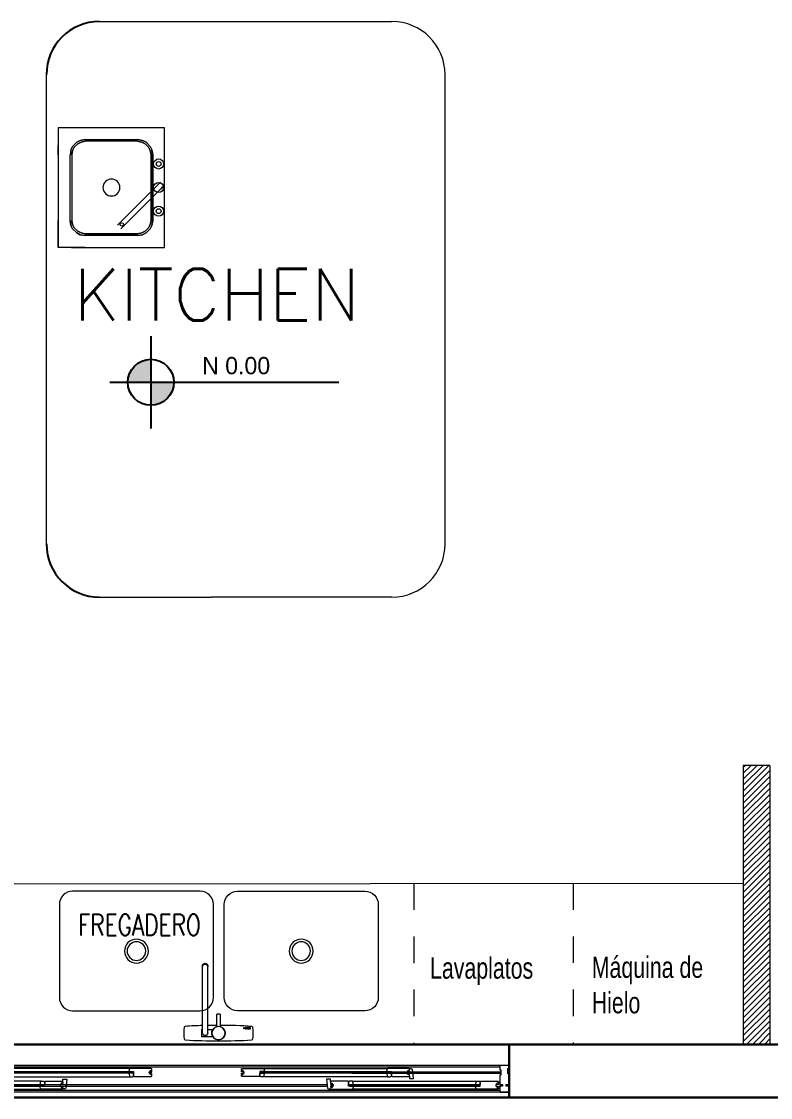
# Model space of a CAD drawing. Header units: metres. Extents: x -44 to 358, y -246 to 48.
# Drawn here: x 38.758 to 41.576, y -85.035 to -80.985 of the extents above; entities that cross this region are included whole.
import ezdxf

# ---------------------------------------------------------------- set-up
doc = ezdxf.new("R2010")
doc.units = ezdxf.units.M
doc.header["$LTSCALE"] = 0.3
doc.linetypes.add('ACAD_ISO07W100', pattern=[3, 0, -3])
for name, color, linetype, lineweight in [('01_Mobiliario', 19, 'Continuous', 0), ('02_Mob oculto', 233, 'ACAD_ISO07W100', 0), ('02_mobiliario', 250, 'Continuous', 5), ('A-DOOR', 7, 'Continuous', 5), ('A-WALL', 7, 'Continuous', 30), ('cristales', 131, 'Continuous', 0), ('MOB FIJOS', 251, 'Continuous', 0), ('PLF 01', 252, 'Continuous', 9)]:
    doc.layers.add(name, color=color, linetype=linetype, lineweight=lineweight)
doc.layers.add('TEXTOS', color=4, linetype='Continuous')
doc.styles.add('Arch-Dim', font='romans.shx', dxfattribs={"width": 0.75})
doc.styles.add('ESC100-2mm', font='arial.ttf', dxfattribs={"height": 0.15})

# ---------------------------------------------------------------- blocks, each defined once
blk = doc.blocks.new('Fenton Bead')
at = {"color": 7}
blk.add_lwpolyline([(2.1, 12.5, -0.341999), (0.2, 11), (0, 10.7), (0, 1), (1, 0), (18, 0), (18, 0.5), (14.7, 12.9, 0.339454), (13.2, 14), (4.1, 14, 0.341999)], format="xyb", close=True, dxfattribs=at)
blk = doc.blocks.new('A$Cd5cd191f')
at = {"layer": 'A-DOOR', "color": 7}
for p, q in [((0, 0.2), (2.35, 0.2)), ((0, 0.1185), (0.0015, 0.12)), ((0, 0.1145), (0, 0.1185)), ((0.004, 0.1145), (0, 0.1145)), ((0, 0.049), (0, 0.0955)), ((0, 0.0955), (0.004, 0.0955)), ((0.0015, 0.12), (0.0325, 0.12)), ((0.004, 0.0955), (0.004, 0.1145)), ((0.034, 0.1035), (0.03, 0.1035)), ((0.03, 0.1035), (0.03, 0.0845)), ((0.03, 0.0845), (0.034, 0.0845)), ((0.0325, 0.12), (0.034, 0.1185)), ((2.3175, 0.12), (0.0325, 0.12)), ((0.034, 0.1185), (0.034, 0.1035)), ((0.034, 0.0845), (0.034, 0.049)), ((0.3593, 0.0715), (0.3636, 0.1047)), ((0.3666, 0.1075), (0.3743, 0.1075)), ((0.3743, 0.1075), (0.3758, 0.109)), ((0.3743, 0.102), (0.3743, 0.1075)), ((0.3803, 0.102), (0.3743, 0.102)), ((0.3743, 0.097), (0.3743, 0.0993)), ((0.3743, 0.0993), (0.3803, 0.0993)), ((0.3843, 0.097), (0.3743, 0.097)), ((0.3743, 0.089), (0.3743, 0.091)), ((0.3743, 0.091), (0.3843, 0.091)), ((0.3803, 0.089), (0.3743, 0.089)), ((0.3743, 0.0805), (0.3743, 0.0863)), ((0.3743, 0.0863), (0.3803, 0.0863)), ((0.3758, 0.109), (0.4565, 0.109)), ((0.3803, 0.0993), (0.3803, 0.102)), ((0.3803, 0.0863), (0.3803, 0.089)), ((0.3843, 0.091), (0.3843, 0.097)), ((0.4598, 0.098), (0.4423, 0.098)), ((0.4423, 0.098), (0.4423, 0.0805)), ((0.4423, 0.095), (0.4473, 0.095)), ((0.4423, 0.095), (0.4473, 0.095)), ((0.4473, 0.097), (0.4533, 0.093)), ((0.4473, 0.093), (0.4533, 0.097)), ((0.4565, 0.109), (0.4583, 0.1075)), ((0.9237, 0.109), (0.4565, 0.109)), ((0.4583, 0.1075), (0.4603, 0.0995)), ((0.4603, 0.0985), (0.4598, 0.098)), ((0.4603, 0.0995), (0.4603, 0.0985)), ((0.9218, 0.1075), (0.9198, 0.0995)), ((0.9198, 0.0995), (0.9198, 0.0985)), ((0.9198, 0.0985), (0.9203, 0.098)), ((0.9203, 0.098), (0.9378, 0.098)), ((0.9237, 0.109), (0.9218, 0.1075)), ((1.0043, 0.109), (0.9237, 0.109)), ((0.9328, 0.097), (0.9268, 0.093)), ((0.9328, 0.093), (0.9268, 0.097)), ((0.9378, 0.095), (0.9328, 0.095)), ((0.9378, 0.095), (0.9328, 0.095)), ((0.9378, 0.098), (0.9378, 0.0805)), ((0.9958, 0.091), (0.9958, 0.097)), ((0.9958, 0.097), (1.0058, 0.097)), ((1.0058, 0.091), (0.9958, 0.091)), ((0.9998, 0.0993), (0.9998, 0.102)), ((0.9998, 0.102), (1.0058, 0.102)), ((1.0058, 0.0993), (0.9998, 0.0993)), ((0.9998, 0.0863), (0.9998, 0.089)), ((0.9998, 0.089), (1.0058, 0.089)), ((1.0058, 0.0863), (0.9998, 0.0863)), ((1.0058, 0.1075), (1.0043, 0.109)), ((1.0058, 0.102), (1.0058, 0.1075)), ((1.0058, 0.097), (1.0058, 0.0993)), ((1.0058, 0.089), (1.0058, 0.091)), ((1.0058, 0.0805), (1.0058, 0.0863)), ((1.3442, 0.1075), (1.3457, 0.109)), ((1.3442, 0.102), (1.3442, 0.1075)), ((1.3502, 0.102), (1.3442, 0.102)), ((1.3442, 0.097), (1.3442, 0.0993)), ((1.3442, 0.0993), (1.3502, 0.0993)), ((1.3542, 0.097), (1.3442, 0.097)), ((1.3442, 0.089), (1.3442, 0.091)), ((1.3442, 0.091), (1.3542, 0.091)), ((1.3502, 0.089), (1.3442, 0.089)), ((1.3442, 0.0805), (1.3442, 0.0863)), ((1.3442, 0.0863), (1.3502, 0.0863)), ((1.3457, 0.109), (1.4263, 0.109)), ((1.3502, 0.0993), (1.3502, 0.102)), ((1.3502, 0.0863), (1.3502, 0.089)), ((1.3542, 0.091), (1.3542, 0.097)), ((1.4297, 0.098), (1.4122, 0.098)), ((1.4122, 0.098), (1.4122, 0.0805)), ((1.4122, 0.095), (1.4172, 0.095)), ((1.4122, 0.095), (1.4172, 0.095)), ((1.4172, 0.097), (1.4232, 0.093)), ((1.4172, 0.093), (1.4232, 0.097)), ((1.4263, 0.109), (1.4282, 0.1075)), ((1.4263, 0.109), (1.8935, 0.109)), ((1.4282, 0.1075), (1.4302, 0.0995)), ((1.4302, 0.0985), (1.4297, 0.098)), ((1.4302, 0.0995), (1.4302, 0.0985)), ((1.8917, 0.1075), (1.8897, 0.0995)), ((1.8897, 0.0995), (1.8897, 0.0985)), ((1.8897, 0.0985), (1.8902, 0.098)), ((1.8902, 0.098), (1.9077, 0.098)), ((1.8935, 0.109), (1.8917, 0.1075)), ((1.9742, 0.109), (1.8935, 0.109)), ((1.9027, 0.097), (1.8967, 0.093)), ((1.9027, 0.093), (1.8967, 0.097)), ((1.9077, 0.095), (1.9027, 0.095)), ((1.9077, 0.095), (1.9027, 0.095)), ((1.9077, 0.098), (1.9077, 0.0805)), ((1.9657, 0.091), (1.9657, 0.097)), ((1.9657, 0.097), (1.9757, 0.097)), ((1.9757, 0.091), (1.9657, 0.091)), ((1.9697, 0.0993), (1.9697, 0.102)), ((1.9697, 0.102), (1.9757, 0.102)), ((1.9757, 0.0993), (1.9697, 0.0993)), ((1.9697, 0.0863), (1.9697, 0.089)), ((1.9697, 0.089), (1.9757, 0.089)), ((1.9757, 0.0863), (1.9697, 0.0863)), ((1.9757, 0.1075), (1.9742, 0.109)), ((1.9757, 0.102), (1.9757, 0.1075)), ((1.9834, 0.1075), (1.9757, 0.1075)), ((1.9757, 0.097), (1.9757, 0.0993)), ((1.9757, 0.089), (1.9757, 0.091)), ((1.9757, 0.0805), (1.9757, 0.0863)), ((1.9907, 0.0715), (1.9864, 0.1047)), ((2.3175, 0.12), (2.316, 0.1185)), ((2.316, 0.1185), (2.316, 0.1035)), ((2.316, 0.1035), (2.32, 0.1035)), ((2.32, 0.0845), (2.316, 0.0845)), ((2.316, 0.0845), (2.316, 0.049)), ((2.3485, 0.12), (2.3175, 0.12)), ((2.32, 0.1035), (2.32, 0.0845)), ((2.346, 0.0895), (2.346, 0.1085)), ((2.346, 0.1085), (2.35, 0.1085)), ((2.35, 0.0895), (2.346, 0.0895)), ((2.35, 0.1185), (2.3485, 0.12)), ((2.35, 0.1085), (2.35, 0.1185)), ((2.35, 0.049), (2.35, 0.0895)), ((0.01, 0.049), (0, 0.049)), ((0, 0.02), (0, 0.043)), ((0, 0.043), (0.01, 0.043)), ((0.01, 0.043), (0.01, 0.049)), ((0.034, 0.049), (0.024, 0.049)), ((0.024, 0.049), (0.024, 0.043)), ((0.024, 0.043), (0.034, 0.043)), ((0.0305, 0.043), (0.0305, 0.049)), ((0.0305, 0.049), (0.034, 0.049)), ((0.034, 0.043), (0.0305, 0.043)), ((0.034, 0.049), (0.034, 0.0685)), ((0.034, 0.0685), (0.049, 0.0685)), ((0.034, 0.043), (0.034, 0.0215)), ((0.034, 0.0215), (0.034, 0.043)), ((0.0415, 0.061), (0.04, 0.0595)), ((0.04, 0.0595), (0.04, 0.0537)), ((0.04, 0.0537), (0.046, 0.0537)), ((0.046, 0.051), (0.04, 0.051)), ((0.04, 0.051), (0.04, 0.049)), ((0.04, 0.049), (0.05, 0.049)), ((0.05, 0.043), (0.04, 0.043)), ((0.04, 0.043), (0.04, 0.0407)), ((0.04, 0.0407), (0.046, 0.0407)), ((0.1065, 0.061), (0.0415, 0.061)), ((0.049, 0.0685), (0.0447, 0.0353)), ((0.046, 0.0537), (0.046, 0.051)), ((0.046, 0.0407), (0.046, 0.038)), ((0.05, 0.049), (0.05, 0.043)), ((0.108, 0.0595), (0.1065, 0.061)), ((0.108, 0.042), (0.108, 0.0595)), ((0.108, 0.045), (0.113, 0.045)), ((0.108, 0.045), (0.113, 0.045)), ((0.1255, 0.042), (0.108, 0.042)), ((0.113, 0.043), (0.119, 0.047)), ((0.113, 0.047), (0.119, 0.043)), ((0.5903, 0.062), (0.1212, 0.062)), ((0.124, 0.0325), (0.126, 0.0405)), ((0.126, 0.0415), (0.1255, 0.042)), ((0.126, 0.0405), (0.126, 0.0415)), ((0.3743, 0.0715), (0.3593, 0.0715)), ((0.3758, 0.079), (0.3743, 0.0805)), ((0.3743, 0.0805), (0.3743, 0.0715)), ((0.4408, 0.079), (0.3758, 0.079)), ((0.4423, 0.0805), (0.4408, 0.079)), ((0.4556, 0.078), (0.9246, 0.078)), ((0.5855, 0.0415), (0.586, 0.042)), ((0.5855, 0.0405), (0.5855, 0.0415)), ((0.5875, 0.0325), (0.5855, 0.0405)), ((0.586, 0.042), (0.6035, 0.042)), ((0.5985, 0.043), (0.5925, 0.047)), ((0.5985, 0.047), (0.5925, 0.043)), ((0.6035, 0.045), (0.5985, 0.045)), ((0.6035, 0.045), (0.5985, 0.045)), ((0.6035, 0.0595), (0.605, 0.061)), ((0.6035, 0.042), (0.6035, 0.0595)), ((0.605, 0.061), (0.67, 0.061)), ((0.6715, 0.049), (0.6615, 0.049)), ((0.6615, 0.049), (0.6615, 0.043)), ((0.6615, 0.043), (0.6715, 0.043)), ((0.6715, 0.0537), (0.6655, 0.0537)), ((0.6655, 0.0537), (0.6655, 0.051)), ((0.6655, 0.051), (0.6715, 0.051)), ((0.6715, 0.0407), (0.6655, 0.0407)), ((0.6655, 0.0407), (0.6655, 0.038)), ((0.67, 0.061), (0.6715, 0.0595)), ((0.6715, 0.0595), (0.6715, 0.0685)), ((0.6715, 0.0685), (0.6865, 0.0685)), ((0.6715, 0.0595), (0.6715, 0.0537)), ((0.6715, 0.051), (0.6715, 0.049)), ((0.6715, 0.043), (0.6715, 0.0407)), ((0.6865, 0.0685), (0.6822, 0.0353)), ((0.9378, 0.0805), (0.9393, 0.079)), ((0.9393, 0.079), (1.0043, 0.079)), ((1.0043, 0.079), (1.0058, 0.0805)), ((1.3457, 0.079), (1.3442, 0.0805)), ((1.4107, 0.079), (1.3457, 0.079)), ((1.4122, 0.0805), (1.4107, 0.079)), ((1.8944, 0.078), (1.4254, 0.078)), ((1.6785, 0.0685), (1.6635, 0.0685)), ((1.6635, 0.0685), (1.6678, 0.0353)), ((1.6785, 0.0595), (1.6785, 0.0685)), ((1.68, 0.061), (1.6785, 0.0595)), ((1.6785, 0.0595), (1.6785, 0.0537)), ((1.6785, 0.0537), (1.6845, 0.0537)), ((1.6845, 0.051), (1.6785, 0.051)), ((1.6785, 0.051), (1.6785, 0.049)), ((1.6785, 0.049), (1.6885, 0.049)), ((1.6885, 0.043), (1.6785, 0.043)), ((1.6785, 0.043), (1.6785, 0.0407)), ((1.6785, 0.0407), (1.6845, 0.0407)), ((1.745, 0.061), (1.68, 0.061)), ((1.6845, 0.0537), (1.6845, 0.051)), ((1.6845, 0.0407), (1.6845, 0.038)), ((1.6885, 0.049), (1.6885, 0.043)), ((1.7465, 0.0595), (1.745, 0.061)), ((1.7465, 0.042), (1.7465, 0.0595)), ((1.7465, 0.045), (1.7515, 0.045)), ((1.7465, 0.045), (1.7515, 0.045)), ((1.764, 0.042), (1.7465, 0.042)), ((1.7515, 0.043), (1.7575, 0.047)), ((1.7515, 0.047), (1.7575, 0.043)), ((1.7597, 0.062), (2.2288, 0.062)), ((1.7625, 0.0325), (1.7645, 0.0405)), ((1.7645, 0.0415), (1.764, 0.042)), ((1.7645, 0.0405), (1.7645, 0.0415)), ((1.9077, 0.0805), (1.9092, 0.079)), ((1.9092, 0.079), (1.9742, 0.079)), ((1.9742, 0.079), (1.9757, 0.0805)), ((1.9757, 0.0805), (1.9757, 0.0715)), ((1.9757, 0.0715), (1.9907, 0.0715)), ((2.224, 0.0415), (2.2245, 0.042)), ((2.224, 0.0405), (2.224, 0.0415)), ((2.226, 0.0325), (2.224, 0.0405)), ((2.2245, 0.042), (2.242, 0.042)), ((2.237, 0.043), (2.231, 0.047)), ((2.237, 0.047), (2.231, 0.043)), ((2.242, 0.045), (2.237, 0.045)), ((2.242, 0.045), (2.237, 0.045)), ((2.242, 0.0595), (2.2435, 0.061)), ((2.242, 0.042), (2.242, 0.0595)), ((2.2435, 0.061), (2.3085, 0.061)), ((2.31, 0.049), (2.3, 0.049)), ((2.3, 0.049), (2.3, 0.043)), ((2.3, 0.043), (2.31, 0.043)), ((2.31, 0.0537), (2.304, 0.0537)), ((2.304, 0.0537), (2.304, 0.051)), ((2.304, 0.051), (2.31, 0.051)), ((2.31, 0.0407), (2.304, 0.0407)), ((2.304, 0.0407), (2.304, 0.038)), ((2.3085, 0.061), (2.31, 0.0595)), ((2.31, 0.0595), (2.31, 0.0537)), ((2.31, 0.051), (2.31, 0.049)), ((2.31, 0.043), (2.31, 0.0407)), ((2.316, 0.049), (2.326, 0.049)), ((2.326, 0.043), (2.316, 0.043)), ((2.316, 0.043), (2.316, 0.0215)), ((2.326, 0.049), (2.326, 0.043)), ((2.34, 0.043), (2.34, 0.049)), ((2.34, 0.049), (2.35, 0.049)), ((2.35, 0.043), (2.34, 0.043)), ((2.35, 0.02), (2.35, 0.043)), ((0.0325, 0.02), (0, 0.02)), ((2.35, 0.02), (0, 0.02)), ((2.35, 0), (0, 0)), ((0.034, 0.0215), (0.0325, 0.02)), ((0.0417, 0.0325), (0.034, 0.0325)), ((0.046, 0.038), (0.04, 0.038)), ((0.04, 0.038), (0.04, 0.0325)), ((0.04, 0.0325), (0.0415, 0.031)), ((0.0415, 0.031), (0.1221, 0.031)), ((0.1221, 0.031), (0.124, 0.0325)), ((0.1221, 0.031), (0.5894, 0.031)), ((0.5894, 0.031), (0.5875, 0.0325)), ((0.67, 0.031), (0.5894, 0.031)), ((0.6655, 0.038), (0.6715, 0.038)), ((0.6715, 0.0325), (0.67, 0.031)), ((0.6715, 0.038), (0.6715, 0.0325)), ((0.6792, 0.0325), (0.6715, 0.0325)), ((1.6708, 0.0325), (1.6785, 0.0325)), ((1.6845, 0.038), (1.6785, 0.038)), ((1.6785, 0.038), (1.6785, 0.0325)), ((1.6785, 0.0325), (1.68, 0.031)), ((1.68, 0.031), (1.7606, 0.031)), ((1.7606, 0.031), (1.7625, 0.0325)), ((2.2279, 0.031), (1.7606, 0.031)), ((2.2279, 0.031), (2.226, 0.0325)), ((2.3085, 0.031), (2.2279, 0.031)), ((2.304, 0.038), (2.31, 0.038)), ((2.31, 0.0325), (2.3085, 0.031)), ((2.31, 0.038), (2.31, 0.0325)), ((2.316, 0.0215), (2.3175, 0.02)), ((2.3175, 0.02), (2.35, 0.02))]:
    blk.add_line(p, q, dxfattribs=at)
at = {"layer": 'A-DOOR', "color": 8}
for p, q in [((2.316, 0.114), (0.034, 0.114)), ((1.7582, 0.097), (2.32, 0.097)), ((1.759, 0.091), (2.32, 0.091)), ((0.0457, 0.043), (1.6668, 0.043)), ((0.0465, 0.049), (1.666, 0.049)), ((2.316, 0.026), (0.034, 0.026))]:
    blk.add_line(p, q, dxfattribs=at)
at = {"layer": 'A-DOOR', "color": 7}
for points in [[(0.4423, 0.095), (0.4473, 0.095), (0.4473, 0.095), (0.4423, 0.095)], [(0.9328, 0.093), (0.4473, 0.093), (0.4473, 0.097), (0.9328, 0.097)], [(0.9328, 0.097), (0.4473, 0.097), (0.4473, 0.093), (0.9328, 0.093)], [(0.4473, 0.097), (0.4533, 0.097), (0.4533, 0.093), (0.4473, 0.093)], [(0.4598, 0.098), (0.4478, 0.098), (0.4478, 0.097), (0.4598, 0.097)], [(0.4598, 0.093), (0.4478, 0.093), (0.4478, 0.092), (0.4598, 0.092)], [(0.4533, 0.097), (0.4583, 0.097), (0.4583, 0.093), (0.4533, 0.093)], [(0.9203, 0.098), (0.9323, 0.098), (0.9323, 0.097), (0.9203, 0.097)], [(0.9203, 0.093), (0.9323, 0.093), (0.9323, 0.092), (0.9203, 0.092)], [(0.9268, 0.097), (0.9218, 0.097), (0.9218, 0.093), (0.9268, 0.093)], [(0.9328, 0.097), (0.9268, 0.097), (0.9268, 0.093), (0.9328, 0.093)], [(0.9378, 0.095), (0.9328, 0.095), (0.9328, 0.095), (0.9378, 0.095)], [(1.4122, 0.095), (1.4172, 0.095), (1.4172, 0.095), (1.4122, 0.095)], [(1.4172, 0.097), (1.4232, 0.097), (1.4232, 0.093), (1.4172, 0.093)], [(1.4172, 0.093), (1.9027, 0.093), (1.9027, 0.097), (1.4172, 0.097)], [(1.4172, 0.097), (1.9027, 0.097), (1.9027, 0.093), (1.4172, 0.093)], [(1.4297, 0.098), (1.4177, 0.098), (1.4177, 0.097), (1.4297, 0.097)], [(1.4297, 0.093), (1.4177, 0.093), (1.4177, 0.092), (1.4297, 0.092)], [(1.4232, 0.097), (1.4282, 0.097), (1.4282, 0.093), (1.4232, 0.093)], [(1.8902, 0.098), (1.9022, 0.098), (1.9022, 0.097), (1.8902, 0.097)], [(1.8902, 0.093), (1.9022, 0.093), (1.9022, 0.092), (1.8902, 0.092)], [(1.8967, 0.097), (1.8917, 0.097), (1.8917, 0.093), (1.8967, 0.093)], [(1.9027, 0.097), (1.8967, 0.097), (1.8967, 0.093), (1.9027, 0.093)], [(1.9077, 0.095), (1.9027, 0.095), (1.9027, 0.095), (1.9077, 0.095)], [(0.108, 0.045), (0.113, 0.045), (0.113, 0.045), (0.108, 0.045)], [(0.113, 0.043), (0.119, 0.043), (0.119, 0.047), (0.113, 0.047)], [(0.113, 0.047), (0.5985, 0.047), (0.5985, 0.043), (0.113, 0.043)], [(0.113, 0.043), (0.5985, 0.043), (0.5985, 0.047), (0.113, 0.047)], [(0.1255, 0.047), (0.1135, 0.047), (0.1135, 0.048), (0.1255, 0.048)], [(0.1255, 0.042), (0.1135, 0.042), (0.1135, 0.043), (0.1255, 0.043)], [(0.119, 0.043), (0.124, 0.043), (0.124, 0.047), (0.119, 0.047)], [(0.586, 0.047), (0.598, 0.047), (0.598, 0.048), (0.586, 0.048)], [(0.586, 0.042), (0.598, 0.042), (0.598, 0.043), (0.586, 0.043)], [(0.5925, 0.043), (0.5875, 0.043), (0.5875, 0.047), (0.5925, 0.047)], [(0.5985, 0.043), (0.5925, 0.043), (0.5925, 0.047), (0.5985, 0.047)], [(0.6035, 0.045), (0.5985, 0.045), (0.5985, 0.045), (0.6035, 0.045)], [(1.7465, 0.045), (1.7515, 0.045), (1.7515, 0.045), (1.7465, 0.045)], [(2.237, 0.047), (1.7515, 0.047), (1.7515, 0.043), (2.237, 0.043)], [(2.237, 0.043), (1.7515, 0.043), (1.7515, 0.047), (2.237, 0.047)], [(1.7515, 0.043), (1.7575, 0.043), (1.7575, 0.047), (1.7515, 0.047)], [(1.764, 0.047), (1.752, 0.047), (1.752, 0.048), (1.764, 0.048)], [(1.764, 0.042), (1.752, 0.042), (1.752, 0.043), (1.764, 0.043)], [(1.7575, 0.043), (1.7625, 0.043), (1.7625, 0.047), (1.7575, 0.047)], [(2.2245, 0.047), (2.2365, 0.047), (2.2365, 0.048), (2.2245, 0.048)], [(2.2245, 0.042), (2.2365, 0.042), (2.2365, 0.043), (2.2245, 0.043)], [(2.231, 0.043), (2.226, 0.043), (2.226, 0.047), (2.231, 0.047)], [(2.237, 0.043), (2.231, 0.043), (2.231, 0.047), (2.237, 0.047)], [(2.242, 0.045), (2.237, 0.045), (2.237, 0.045), (2.242, 0.045)]]:
    blk.add_lwpolyline(points, close=True, dxfattribs=at)
for centre, start, end in [((0.3666, 0.1045), 89.9985, 175.7109), ((1.9834, 0.1045), 4.2891, 90.0015), ((0.0417, 0.0355), 269.9985, 355.7109), ((0.6792, 0.0355), 269.9985, 355.7109), ((1.6708, 0.0355), 184.2891, 270.0015)]:
    blk.add_arc(centre, 0.003, start, end, dxfattribs=at)
at = {"layer": 'cristales', "const_width": 0.004}
for points in [[(0.9218, 0.095), (0.4583, 0.095)], [(1.4282, 0.095), (1.8917, 0.095)], [(0.124, 0.045), (0.5875, 0.045)], [(2.226, 0.045), (1.7625, 0.045)]]:
    blk.add_lwpolyline(points, dxfattribs=at)
at = {"layer": 'A-DOOR', "color": 7, "yscale": 0.001000000023175567, "zscale": 0.001000000023175567, "rotation": 180}
for p, xscale in [((0.4423, 0.092), -0.001000000023175567), ((0.9378, 0.092), 0.001000000023175567), ((1.4122, 0.092), -0.001000000023175567), ((1.9077, 0.092), 0.001000000023175567)]:
    blk.add_blockref('Fenton Bead', p, dxfattribs=dict(at, xscale=xscale))
at = {"layer": 'A-DOOR', "color": 7, "yscale": 0.001000000023175567, "zscale": 0.001000000023175567}
for p, xscale in [((0.108, 0.048), 0.001000000023175567), ((0.6035, 0.048), -0.001000000023175567), ((1.7465, 0.048), 0.001000000023175567), ((2.242, 0.048), -0.001000000023175567)]:
    blk.add_blockref('Fenton Bead', p, dxfattribs=dict(at, xscale=xscale))
blk = doc.blocks.new('SE3')
at = {"layer": 'MOB FIJOS'}
for p, q in [((115.4, 359.7), (115.4, 371.2)), ((132.6, 371.2), (115.4, 371.2)), ((115.4, 359.7), (116.8, 359.7)), ((116.8, 365.4), (116.8, 264.8)), ((124.5, 264.8), (124.5, 365.4)), ((124.5, 359.7), (132.6, 359.7)), ((138.5, 355.7), (138.5, 336.6)), ((143.5, 336.6), (143.5, 355.7)), ((180, 358.9), (179.6, 358.9)), ((179.6, 358.9), (179.6, 357)), ((179.6, 357), (180, 357)), ((180, 358.1), (180, 358.9)), ((180.7, 358.1), (180, 358.1)), ((180, 357), (180, 357.8)), ((180, 357.8), (180.7, 357.8)), ((181.1, 358.9), (180.7, 358.9)), ((180.7, 358.9), (180.7, 358.1)), ((180.7, 357.8), (180.7, 357)), ((180.7, 357), (181.1, 357)), ((181.1, 357), (181.1, 358.9)), ((181.5, 358.9), (182.8, 358.9)), ((181.5, 357), (181.5, 358.9)), ((182.9, 357), (181.5, 357)), ((181.8, 358.6), (181.8, 358.2)), ((182.8, 358.6), (181.8, 358.6)), ((181.8, 358.2), (182.8, 358.2)), ((181.8, 357.8), (181.8, 357.3)), ((182.8, 357.8), (181.8, 357.8)), ((181.8, 357.3), (182.9, 357.3)), ((182.8, 358.9), (182.8, 358.6)), ((182.8, 358.2), (182.8, 357.8)), ((182.9, 357.3), (182.9, 357)), ((183.2, 358.9), (183.6, 358.9)), ((183.2, 357), (183.2, 358.9)), ((184.5, 357), (183.2, 357)), ((183.6, 358.9), (183.6, 357.3)), ((183.6, 357.3), (184.5, 357.3)), ((184.5, 357.3), (184.5, 357)), ((184.6, 358.9), (185, 358.9)), ((185.2, 357), (184.6, 358.9)), ((185, 358.9), (185.4, 357.5)), ((185.6, 357), (185.2, 357)), ((185.4, 357.5), (185.9, 358.9)), ((186.3, 358.9), (185.6, 357)), ((185.9, 358.9), (186.3, 358.9)), ((186.5, 358.9), (187.8, 358.9)), ((186.5, 357), (186.5, 358.9)), ((187.8, 357), (186.5, 357)), ((186.8, 358.6), (186.8, 358.2)), ((187.8, 358.6), (186.8, 358.6)), ((186.8, 358.2), (187.7, 358.2)), ((186.8, 357.8), (186.8, 357.3)), ((187.7, 357.8), (186.8, 357.8)), ((186.8, 357.3), (187.8, 357.3)), ((187.7, 358.2), (187.7, 357.8)), ((187.8, 358.9), (187.8, 358.6)), ((187.8, 357.3), (187.8, 357)), ((188, 358.9), (188.5, 358.9)), ((188.6, 358), (188, 358.9)), ((188, 357), (188.6, 358)), ((188.4, 357), (188, 357)), ((188.8, 357.7), (188.4, 357)), ((188.5, 358.9), (188.8, 358.3)), ((188.8, 358.3), (189.2, 358.9)), ((189.2, 357), (188.8, 357.7)), ((189.6, 358.9), (189, 358)), ((189, 358), (189.7, 357)), ((189.2, 358.9), (189.6, 358.9)), ((189.7, 357), (189.2, 357)), ((143.5, 336.6), (138.5, 336.6)), ((116.5, 264.1), (116.5, 263.5)), ((116.8, 264.8), (116.8, 264.1)), ((124.5, 264.1), (124.5, 264.8)), ((124.8, 263.5), (124.8, 264.1))]:
    blk.add_line(p, q, dxfattribs=at)
blk.add_circle((141, 365.4), 10, dxfattribs=at)
for centre, radius, start, end in [((90.8, 374.6), 1.52, 93.4481, 175.2133), ((141, -458.7), 836.4, 86.5519, 93.4481), ((141, 365.4), 10.2, 0, 255.8182), ((191.2, 374.6), 1.52, 4.7867, 86.5519), ((200.7, 365.4), 111.9, 175.2133, 184.7867), ((120.7, 365.4), 3.91, 0, 192.0524), ((120.7, 365.4), 3.81, 0, 180), ((120.7, 365.4), 3.91, 347.9113, 0), ((141, 365.4), 10.2, 284.1818, 0), ((81.2, 365.4), 111.9, 355.2133, 4.7867), ((90.8, 356.2), 1.52, 184.7867, 266.5519), ((141, 1189.5), 836.4, 266.5519, 268.3467), ((141, 1189.5), 836.4, 268.8689, 269.8295), ((141, 1189.5), 836.4, 270.1705, 273.4481), ((191.2, 356.2), 1.52, 273.4481, 355.2133)]:
    blk.add_arc(centre, radius, start, end, dxfattribs=at)
for centre, major_axis, start_param, end_param in [((120.7, 264.1), (4.12, 0), 2.748282, 6.283185), ((120.7, 263.5), (4.12, 0), 3.141593, 6.283185), ((120.7, 264.8), (-3.81, 0), 0, 3.141593), ((120.7, 264.1), (3.81, 0), 3.141593, 6.283185), ((120.7, 264.1), (4.12, 0), 0, 0.393311)]:
    blk.add_ellipse(centre, major_axis=major_axis, ratio=0.996195, start_param=start_param, end_param=end_param, dxfattribs=at)
blk = doc.blocks.new('A$C42cea3f9')
at = {"layer": 'MOB FIJOS'}
for points in [[(0.53, 0.5642), (0.05, 0.5642, 0.414214), (0, 0.5142), (0, 0.1642, 0.414214), (0.05, 0.1142), (0.53, 0.1142, 0.414214), (0.58, 0.1642), (0.58, 0.5142, 0.414214)], [(0.67, 0.5642), (1.15, 0.5642, -0.414214), (1.2, 0.5142), (1.2, 0.1642, -0.414214), (1.15, 0.1142), (0.67, 0.1142, -0.414214), (0.62, 0.1642), (0.62, 0.5142, -0.414214)]]:
    blk.add_lwpolyline(points, format="xyb", close=True, dxfattribs=at)
at = {"layer": 'MOB FIJOS', "ltscale": 0.01}
for centre, major_axis in [((0.29, 0.3392), (-0.0318, 0.0318)), ((0.29, 0.3392), (-0.0247, 0.0247)), ((0.91, 0.3392), (-0.0318, 0.0318)), ((0.91, 0.3392), (-0.0247, 0.0247))]:
    blk.add_ellipse(centre, major_axis=major_axis, ratio=1, start_param=2.356194489560823, end_param=8.639379796740409, dxfattribs=at)
at = {"layer": 'MOB FIJOS', "xscale": 0.002480511886764446, "yscale": 0.002480511886764446, "zscale": 0.002480511886764446, "rotation": 180}
blk.add_blockref('SE3', (0.951, 0.9368), dxfattribs=at)

msp = doc.modelspace()

# ---------------------------------------------------------------- hatches: boundary and pattern name
at = {"layer": 'PLF 01', "true_color": 0xffffff}
h = msp.add_hatch(dxfattribs=at)
h.set_pattern_fill('LINE', scale=0.005, angle=45)
h.set_pattern_definition([(45, (39.133965, -84.559506), (-0.01122532, 0.01122532), [])])
h.paths.add_polyline_path([(41.573488, -83.7845062), (41.573488, -84.8345062), (41.473488, -84.8345062), (41.473488, -83.7845062)])
at = {"layer": 'TEXTOS', "true_color": 0xffffff, "transparency": 33554534}
h = msp.add_hatch(color=7, dxfattribs=at)
h.dxf.hatch_style = 1
h.paths.add_polyline_path([(39.2443655, -82.2560445, 0.414213562), (39.1578203, -82.3425896), (39.2443655, -82.3425896)])
h.paths.add_polyline_path([(39.3309106, -82.3425896), (39.2443655, -82.3425896), (39.2443655, -82.4291348, 0.414213562)])

# ---------------------------------------------------------------- linework, layer by layer
at = {"color": 7, "ltscale": 0.005, "true_color": 0xffffff, "transparency": 33554684}
for centre, start, end in [((39.0515289, -81.1845062), 90, 180), ((39.0515289, -82.9511111), 180, 270)]:
    msp.add_arc(centre, 0.2, start, end, dxfattribs=at)
at = {"layer": '01_Mobiliario', "color": 7, "ltscale": 0.005, "true_color": 0xffffff, "transparency": 33554684}
for p, q in [((38.8515289, -82.9511111), (38.8515289, -81.1845062)), ((40.3515289, -82.6271299), (40.3515289, -81.512805)), ((38.1144021, -84.2301887), (41.473488, -84.227583))]:
    msp.add_line(p, q, dxfattribs=at)
at = {"layer": '02_Mob oculto', "color": 7, "ltscale": 0.005, "true_color": 0xffffff, "transparency": 33554508}
for p, q in [((40.2339461, -84.2285446), (40.2339461, -84.8301887)), ((40.8339461, -84.2280791), (40.8339461, -84.8301887))]:
    msp.add_line(p, q, dxfattribs=at)
at = {"layer": '02_mobiliario', "color": 7, "true_color": 0xffffff, "transparency": 33554684}
for p, q in [((39.0515289, -80.9845062), (39.4715289, -80.9845062)), ((39.4715289, -80.9845062), (40.1515289, -80.9845062)), ((40.3515289, -82.9511111), (40.3515289, -81.1845062)), ((39.0515289, -83.1511111), (39.4715289, -83.1511111)), ((40.1515289, -83.1511111), (39.4715289, -83.1511111))]:
    msp.add_line(p, q, dxfattribs=at)
for centre, start, end in [((40.1515289, -81.1845062), 360, 90), ((40.1515289, -82.9511111), 270, 360)]:
    msp.add_arc(centre, 0.2, start, end, dxfattribs=at)
at = {"layer": 'A-WALL', "color": 7, "true_color": 0xffffff}
for p, q in [((41.691985, -84.8345062), (37.161985, -84.8345062)), ((42.821985, -85.0345062), (36.5897431, -85.0345062))]:
    msp.add_line(p, q, dxfattribs=at)
at = {"layer": 'A-WALL', "color": 7, "true_color": 0xffffff, "transparency": 33554684}
msp.add_line((40.5924571, -84.8345062), (40.5924571, -85.0345062), dxfattribs=at)
at = {"layer": 'MOB FIJOS', "color": 7, "ltscale": 0.01, "true_color": 0xffffff}
for points in [[(38.9461199, -81.8345062), (39.2961199, -81.8345062), (39.2961199, -81.3845062), (38.8961199, -81.3845062), (38.8961199, -81.7845062)], [(38.9977199, -81.4353062), (38.9818449, -81.4384812), (38.9691449, -81.4448312), (38.9564449, -81.4575312), (38.9500949, -81.4702312), (38.9469199, -81.4861062)], [(38.9977199, -81.7837062), (38.9818449, -81.7805312), (38.9691449, -81.7741812), (38.9564449, -81.7614812), (38.9500949, -81.7487812), (38.9469199, -81.7329062)]]:
    msp.add_lwpolyline(points, dxfattribs=at)
for points, elevation in [([(38.8961199, -81.3845062), (38.8961199, -81.8345062)], 0.00635), ([(38.9977199, -81.4289562), (38.9786699, -81.4321312), (38.9659699, -81.4384812), (38.9500949, -81.4543562), (38.9437449, -81.4670562), (38.9405699, -81.4861062)], 0.00635), ([(39.1945199, -81.4289562), (39.2135699, -81.4321312), (39.2262699, -81.4384812), (39.2421449, -81.4543562), (39.2484949, -81.4670562), (39.2516699, -81.4861062)], 0.0127), ([(39.1945199, -81.4353062), (39.2103949, -81.4384812), (39.2230949, -81.4448312), (39.2357949, -81.4575312), (39.2421449, -81.4702312), (39.2453199, -81.4861062)], 0.00635), ([(38.9977199, -81.7900562), (38.9786699, -81.7868812), (38.9659699, -81.7805312), (38.9500949, -81.7646562), (38.9437449, -81.7519562), (38.9405699, -81.7329062)], 0.00635), ([(39.1945199, -81.7900562), (39.2135699, -81.7868812), (39.2262699, -81.7805312), (39.2421449, -81.7646562), (39.2484949, -81.7519562), (39.2516699, -81.7329062)], 0.0127), ([(39.1945199, -81.7837062), (39.2103949, -81.7805312), (39.2230949, -81.7741812), (39.2357949, -81.7614812), (39.2421449, -81.7487812), (39.2453199, -81.7329062)], 0.00635)]:
    msp.add_lwpolyline(points, dxfattribs=dict(at, elevation=elevation))
at = {"layer": 'MOB FIJOS', "color": 7, "ltscale": 0.01, "true_color": 0xffffff, "elevation": -0.2032}
msp.add_lwpolyline([(39.2421449, -81.7487812), (39.2453199, -81.7329062), (39.2453199, -81.4861062), (39.2421449, -81.4702312), (39.2357949, -81.4575312), (39.2230949, -81.4448312), (39.2103949, -81.4384812), (39.1945199, -81.4353062), (38.9977199, -81.4353062), (38.9818449, -81.4384812), (38.9691449, -81.4448312), (38.9564449, -81.4575312), (38.9500949, -81.4702312), (38.9469199, -81.4861062), (38.9469199, -81.7329062), (38.9500949, -81.7487812), (38.9564449, -81.7614812), (38.9691449, -81.7741812), (38.9818449, -81.7805312), (38.9977199, -81.7837062), (39.1945199, -81.7837062), (39.2103949, -81.7805312), (39.2230949, -81.7741812), (39.2357949, -81.7614812)], close=True, dxfattribs=at)
at = {"layer": 'MOB FIJOS', "color": 7, "ltscale": 0.01, "true_color": 0xffffff}
for points, elevation in [([(38.9977199, -81.4289562), (39.1945199, -81.4289562, -0.414213562)], 0.00635), ([(39.2516699, -81.4861062), (39.2516699, -81.7329062, -0.325453513)], 0.0127), ([(39.1945199, -81.7900562), (38.9977199, -81.7900562, -0.414213562)], 0.00635)]:
    msp.add_lwpolyline(points, format="xyb", dxfattribs=dict(at, elevation=elevation))
at = {"layer": 'MOB FIJOS', "color": 7, "ltscale": 0.01, "true_color": 0xffffff, "extrusion": (-0.707107, 0.707107, -1.83772e-16), "elevation": -85.4869977}
msp.add_lwpolyline([(29.9167479, 0.028575), (29.9421479, 0.066675), (30.1457358, 0.066675), (30.1457358, 0.047625), (29.9548479, 0.047625), (29.9548479, 0.028575)], close=True, dxfattribs=at)
at = {"layer": 'MOB FIJOS', "color": 7, "ltscale": 0.01, "true_color": 0xffffff}
for centre, radius in [((39.2738949, -81.5206062, 0.003175), 0.01905), ((39.2738949, -81.5206062, 0.003175), 0.00905), ((39.2738949, -81.6095062, 0.003175), 0.01905), ((39.2738949, -81.6984062, 0.003175), 0.01905), ((39.2738949, -81.6984062, 0.003175), 0.00905), ((39.1353953, -81.7480059, 0.034925), 0.00635)]:
    msp.add_circle(centre, radius, dxfattribs=at)
for start, end in [(0, 180), (180, 0)]:
    msp.add_arc((39.0961199, -81.6095062, -0.20955), 0.03175, start, end, dxfattribs=at)
for points, invisible_edges in [([(38.9500949, -81.4543562, 0.00635), (38.9659699, -81.4384812, 0.00635), (38.8961199, -81.3845062, 0.00635), (38.8961199, -81.3972062, 0.00635)], 10), ([(38.9659699, -81.4384812, 0.00635), (38.9786699, -81.4321312, 0.00635), (38.9691449, -81.3845062, 0.00635), (38.8961199, -81.3845062, 0.00635)], 10), ([(38.9437449, -81.4670562, 0.00635), (38.9500949, -81.4543562, 0.00635), (38.8961199, -81.3972062, 0.00635), (38.8961199, -81.4511812, 0.00635)], 10), ([(38.9977199, -81.4289562, 0.00635), (38.9977199, -81.3845062, 0.00635), (38.9691449, -81.3845062, 0.00635), (38.9786699, -81.4321312, 0.00635)], 5), ([(38.9659699, -81.4384812, 0.00635), (38.9500949, -81.4543562, 0.00635), (38.9564449, -81.4575312), (38.9691449, -81.4448312)], 10), ([(38.9786699, -81.4321312, 0.00635), (38.9659699, -81.4384812, 0.00635), (38.9691449, -81.4448312), (38.9818449, -81.4384812)], 10), ([(38.9977199, -81.4353062), (38.9977199, -81.4289562, 0.00635), (38.9786699, -81.4321312, 0.00635), (38.9818449, -81.4384812)], 5), ([(39.1945199, -81.4353062, 0.00635), (38.9977199, -81.4353062), (38.9977199, -81.4289562, 0.00635), (39.1945199, -81.4289562, 0.0127)], 10), ([(39.1945199, -81.4289562, 0.0127), (39.2580199, -81.4289562, 0.0127), (39.2135699, -81.4321312, 0.0127)], 3), ([(39.1945199, -81.4353062, 0.00635), (39.1945199, -81.4289562, 0.0127), (39.2135699, -81.4321312, 0.0127), (39.2103949, -81.4384812, 0.00635)], 5), ([(39.2135699, -81.4321312, 0.0127), (39.2262699, -81.4384812, 0.0127), (39.2230949, -81.4448312, 0.00635), (39.2103949, -81.4384812, 0.00635)], 10), ([(39.2135699, -81.4321312, 0.0127), (39.2580199, -81.4289562, 0.0127), (39.2262699, -81.4384812, 0.0127)], 3), ([(39.2262699, -81.4384812, 0.0127), (39.2421449, -81.4543562, 0.0127), (39.2357949, -81.4575312, 0.00635), (39.2230949, -81.4448312, 0.00635)], 10), ([(39.2262699, -81.4384812, 0.0127), (39.2580199, -81.4289562, 0.0127), (39.2421449, -81.4543562, 0.0127)], 3), ([(39.2580199, -81.4289562, 0.0127), (39.2516699, -81.4861062, 0.0127), (39.2484949, -81.4670562, 0.0127)], 9), ([(39.2580199, -81.4289562, 0.0127), (39.2580199, -81.4861062, 0.0127), (39.2516699, -81.4861062, 0.0127)], 11), ([(38.9405699, -81.4861062, 0.00635), (38.8961199, -81.4861062, 0.00635), (38.8961199, -81.4511812, 0.00635), (38.9437449, -81.4670562, 0.00635)], 5), ([(38.9500949, -81.4702312), (38.9437449, -81.4670562, 0.00635), (38.9405699, -81.4861062, 0.00635), (38.9469199, -81.4861062)], 5), ([(38.9564449, -81.4575312), (38.9500949, -81.4543562, 0.00635), (38.9437449, -81.4670562, 0.00635), (38.9500949, -81.4702312)], 5), ([(39.2357949, -81.4575312, 0.00635), (39.2421449, -81.4543562, 0.0127), (39.2484949, -81.4670562, 0.0127), (39.2421449, -81.4702312, 0.00635)], 5), ([(39.2421449, -81.4702312, 0.00635), (39.2484949, -81.4670562, 0.0127), (39.2516699, -81.4861062, 0.0127), (39.2453199, -81.4861062, 0.00635)], 5), ([(38.9405699, -81.4861062, 0.00635), (38.8961199, -81.4861062, 0.00635), (38.8961199, -81.7329062, 0.00635), (38.9405699, -81.7329062, 0.00635)], 5), ([(38.9469199, -81.4861062), (38.9469199, -81.7329062), (38.9405699, -81.7329062, 0.00635), (38.9405699, -81.4861062, 0.00635)], 10), ([(39.2453199, -81.4861062, 0.00635), (39.2453199, -81.7329062, 0.00635), (39.2516699, -81.7329062, 0.0127), (39.2516699, -81.4861062, 0.0127)], 10), ([(39.2580199, -81.4861062, 0.0127), (39.2580199, -81.5305562, 0.0127), (39.2516699, -81.5305562, 0.0127), (39.2516699, -81.4861062, 0.0127)], 11), ([(39.2643699, -81.5305562, 0.0127), (39.2516699, -81.5305562, 0.0127), (39.2516699, -81.7329062, 0.0127), (39.2643699, -81.7329062, 0.0127)], 13), ([(38.9405699, -81.7329062, 0.00635), (38.9437449, -81.7519562, 0.00635), (38.8961199, -81.7710062, 0.00635), (38.8961199, -81.7329062, 0.00635)], 10), ([(38.9437449, -81.7519562, 0.00635), (38.9500949, -81.7646562, 0.00635), (38.8961199, -81.8091062, 0.00635), (38.8961199, -81.7710062, 0.00635)], 10), ([(38.9500949, -81.7646562, 0.00635), (38.9659699, -81.7805312, 0.00635), (38.8961199, -81.8345062, 0.00635), (38.8961199, -81.8091062, 0.00635)], 10), ([(38.9500949, -81.7487812), (38.9437449, -81.7519562, 0.00635), (38.9405699, -81.7329062, 0.00635), (38.9469199, -81.7329062)], 5), ([(38.9564449, -81.7614812), (38.9500949, -81.7646562, 0.00635), (38.9437449, -81.7519562, 0.00635), (38.9500949, -81.7487812)], 5), ([(38.9659699, -81.7805312, 0.00635), (38.9500949, -81.7646562, 0.00635), (38.9564449, -81.7614812), (38.9691449, -81.7741812)], 10), ([(39.2262699, -81.7805312, 0.0127), (39.2421449, -81.7646562, 0.0127), (39.2357949, -81.7614812, 0.00635), (39.2230949, -81.7741812, 0.00635)], 10), ([(39.2262699, -81.7805312, 0.0127), (39.2580199, -81.7900562, 0.0127), (39.2421449, -81.7646562, 0.0127)], 3), ([(39.2357949, -81.7614812, 0.00635), (39.2421449, -81.7646562, 0.0127), (39.2484949, -81.7519562, 0.0127), (39.2421449, -81.7487812, 0.00635)], 5), ([(39.2421449, -81.7487812, 0.00635), (39.2484949, -81.7519562, 0.0127), (39.2516699, -81.7329062, 0.0127), (39.2453199, -81.7329062, 0.00635)], 5), ([(39.2580199, -81.7900562, 0.0127), (39.2484949, -81.7519562, 0.0127), (39.2421449, -81.7646562, 0.0127)], 9), ([(39.2580199, -81.7900562, 0.0127), (39.2516699, -81.7329062, 0.0127), (39.2484949, -81.7519562, 0.0127)], 9), ([(38.9659699, -81.7805312, 0.00635), (38.9278699, -81.8345062, 0.00635), (38.8961199, -81.8345062, 0.00635)], 9), ([(38.9659699, -81.7805312, 0.00635), (38.9786699, -81.7868812, 0.00635), (38.9691449, -81.8345062, 0.00635), (38.9278699, -81.8345062, 0.00635)], 10), ([(38.9786699, -81.7868812, 0.00635), (38.9659699, -81.7805312, 0.00635), (38.9691449, -81.7741812), (38.9818449, -81.7805312)], 10), ([(38.9977199, -81.7900562, 0.00635), (38.9977199, -81.8345062, 0.00635), (38.9691449, -81.8345062, 0.00635), (38.9786699, -81.7868812, 0.00635)], 5), ([(38.9977199, -81.7837062), (38.9977199, -81.7900562, 0.00635), (38.9786699, -81.7868812, 0.00635), (38.9818449, -81.7805312)], 5), ([(39.1945199, -81.7837062, 0.00635), (38.9977199, -81.7837062), (38.9977199, -81.7900562, 0.00635), (39.1945199, -81.7900562, 0.0127)], 14), ([(39.1945199, -81.7837062, 0.00635), (39.1945199, -81.7900562, 0.0127), (39.2135699, -81.7868812, 0.0127), (39.2103949, -81.7805312, 0.00635)], 5), ([(39.1945199, -81.7900562, 0.0127), (39.2580199, -81.7900562, 0.0127), (39.2135699, -81.7868812, 0.0127)], 3), ([(39.2135699, -81.7868812, 0.0127), (39.2262699, -81.7805312, 0.0127), (39.2230949, -81.7741812, 0.00635), (39.2103949, -81.7805312, 0.00635)], 10), ([(39.2135699, -81.7868812, 0.0127), (39.2580199, -81.7900562, 0.0127), (39.2262699, -81.7805312, 0.0127)], 3)]:
    msp.add_3dface(points, dxfattribs=dict(at, invisible_edges=invisible_edges))
for points in [[(39.2626696, -81.6072612, 0.066675), (39.2716498, -81.5982809, 0.047625), (39.1187112, -81.7512196, 0.047625), (39.1187112, -81.7512196, 0.066675)], [(39.2716498, -81.5982809, 0.047625), (39.2536893, -81.6162414, 0.047625), (39.2536893, -81.6162414, 0.028575), (39.2806301, -81.5893007, 0.028575)], [(39.2851202, -81.6117513, 0.047625), (39.2671597, -81.6297118, 0.047625), (39.2671597, -81.6297118, 0.028575), (39.2941005, -81.602771, 0.028575)], [(39.27614, -81.6207315, 0.066675), (39.2851202, -81.6117513, 0.047625), (39.1321816, -81.76469, 0.047625), (39.1321816, -81.76469, 0.066675)]]:
    msp.add_3dface(points, dxfattribs=at)
at = {"layer": 'PLF 01', "color": 7, "true_color": 0xffffff}
for points in [[(41.573488, -83.7845062), (41.473488, -83.7845062)], [(41.473488, -83.7845062), (41.473488, -84.8345062)], [(41.573488, -83.7845062), (41.573488, -84.8345062)]]:
    msp.add_lwpolyline(points, dxfattribs=at)
at = {"layer": 'TEXTOS', "color": 7, "true_color": 0xffffff}
for p, q in [((39.2443655, -82.1686117), (39.2443655, -82.5165676)), ((39.09055, -82.3425896), (39.951424, -82.3425896))]:
    msp.add_line(p, q, dxfattribs=at)
msp.add_circle((39.2443655, -82.3425896), 0.0865452, dxfattribs=at)

# ---------------------------------------------------------------- block references
at = {"color": 7, "true_color": 0xffffff}
msp.add_blockref('A$Cd5cd191f', (38.242001, -85.0345062), dxfattribs=at)
at = {"layer": 'MOB FIJOS', "color": 7, "true_color": 0xffffff, "xscale": -1}
msp.add_blockref('A$C42cea3f9', (40.1002942, -84.8226836), dxfattribs=at)

# ---------------------------------------------------------------- texts
at = {"layer": 'TEXTOS', "color": 7, "true_color": 0xffffff, "insert": (38.820312, -82.1103139), "char_height": 0.195, "width": 3.404876512, "attachment_point": 7}
msp.add_mtext('{\\Fromans|c0; KITCHEN}', dxfattribs=at)
at = {"layer": 'TEXTOS', "color": 7, "true_color": 0xffffff}
for s, width, gutter_width, insert, char_height, attachment_point, style in [('{\\Ftxt|c0;N 0.00}', 2.216942069, 0.5, (39.4373332, -82.2472024), 0.065, 1, 'ESC100-2mm'), ('{\\fChampagne & Limousines|b0|i0|c0|p0;Lavaplatos}', 1.167714301, 1, (40.2951379, -84.6114108), 0.08, 7, 'Arch-Dim'), ('{\\fChampagne & Limousines|b0|i0|c0|p0;Máquina de Hielo}', 0.541346433, 1, (40.9035429, -84.7188196), 0.08, 7, 'Arch-Dim')]:
    msp.add_mtext_dynamic_manual_height_columns(s, width=width, gutter_width=gutter_width, heights=[0], dxfattribs=dict(at, insert=insert, char_height=char_height, attachment_point=attachment_point, style=style))
at = {"layer": 'TEXTOS', "color": 7, "true_color": 0xffffff, "insert": (38.9702071, -84.4250346), "char_height": 0.08, "width": 26.653369758, "attachment_point": 7, "style": 'Arch-Dim'}
msp.add_mtext('\\pt0.47299,2.32;FREGADERO', dxfattribs=at)

doc.saveas('drawing.dxf')
